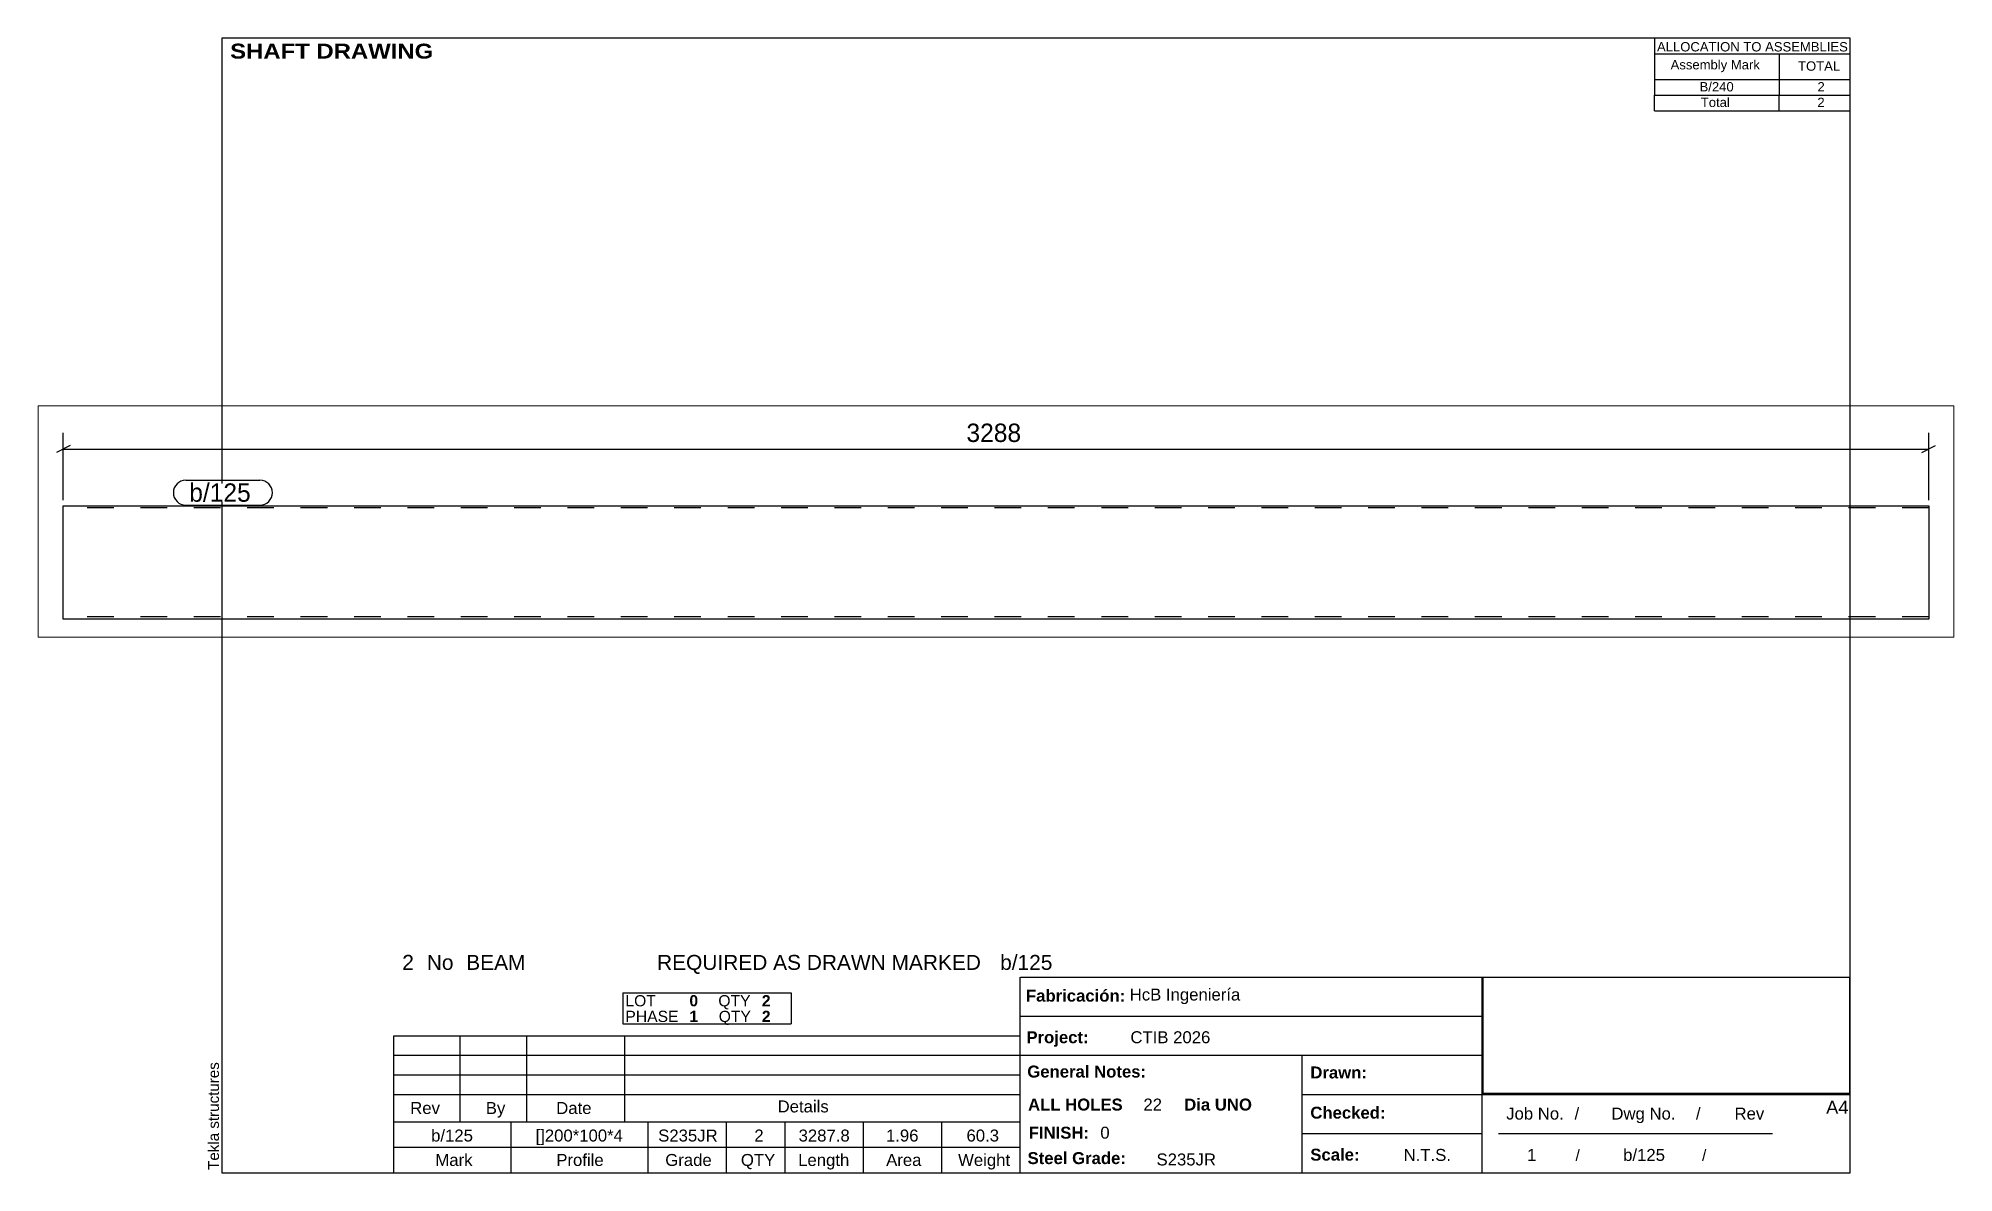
# Paper-space layout 'Layout1' of a CAD drawing. Header units: millimetres. Extents: x -27 to 310, y 5 to 205.
# The model-space entities are those that its viewports show. They can reach past a viewport. Long polylines and large blocks are cut down to what shows.
import ezdxf

# ---------------------------------------------------------------- set-up
doc = ezdxf.new("R2010")
doc.units = ezdxf.units.MM
doc.linetypes.add('DXK_LINE_DOT4', pattern=[0.9408, 0.4704, -0.4704])
doc.layers.add('Viewport layer', color=7, linetype='Continuous', plot=False)
doc.styles.add('Arial', font='ARIAL.TTF', dxfattribs={"height": 0.2})
doc.styles.add('Arial Black', font='ARIBLK.TTF', dxfattribs={"height": 0.2})
doc.styles.add('Arial Bold', font='ARIALBD.TTF', dxfattribs={"height": 0.2})
doc.styles.add('Comic Sans MS', font='COMIC.TTF', dxfattribs={"height": 0.2})

msp = doc.modelspace()

# ---------------------------------------------------------------- linework, layer by layer
at = {"color": 8, "linetype": 'Continuous'}
for p, q in [((56, 338), (32, 326)), ((44, 242), (44, 360.4)), ((3319.8, 326), (3343.8, 338)), ((3331.8, 242), (3331.8, 360.4)), ((44, 332), (3331.8, 332))]:
    msp.add_line(p, q, dxfattribs=at)
at = {"color": 7, "linetype": 'Continuous'}
for p, q in [((44, 32), (44, 232)), ((44, 232), (3331.8, 232)), ((3331.8, 232), (3331.8, 32)), ((3331.8, 32), (44, 32))]:
    msp.add_line(p, q, dxfattribs=at)
at = {"color": 7, "linetype": 'DXK_LINE_DOT4'}
for p, q in [((3331.8, 228), (44, 228)), ((3331.8, 36), (44, 36))]:
    msp.add_line(p, q, dxfattribs=at)

# ---------------------------------------------------------------- next in the draw order: wipeouts: each hides what was drawn before it
at = {"color": 0}
for points in [[(1746.4, 338), (1746.4, 382.8), (1629.4, 382.8), (1629.4, 338)], [(384.5, 239), (384.5, 271), (266, 271), (266, 239)]]:
    msp.add_wipeout(points, dxfattribs=at)

# ---------------------------------------------------------------- next in the draw order: texts
at = {"color": 3, "style": 'Comic Sans MS'}
msp.add_text('3288', height=32.38, dxfattribs=at).set_placement((1635.8, 344.4))

# ---------------------------------------------------------------- next in the draw order: wipeouts: each hides what was drawn before it
at = {"color": 0}
msp.add_wipeout([(384.5, 239), (384.5, 271), (266, 271), (266, 239)], dxfattribs=at)

# ---------------------------------------------------------------- next in the draw order: linework, layer by layer
at = {"color": 7, "linetype": 'Continuous'}
for p, q in [((260, 277), (390.5, 277)), ((260, 233), (390.5, 233))]:
    msp.add_line(p, q, dxfattribs=at)
for centre, start, end in [((260, 255), 90, 270), ((390.5, 255), 270, 90)]:
    msp.add_arc(centre, 22, start, end, dxfattribs=at)

# ---------------------------------------------------------------- next in the draw order: texts
at = {"color": 3, "style": 'Comic Sans MS'}
msp.add_text('b/125', height=32.38, dxfattribs=at).set_placement((266, 239))

psp = doc.layouts.get("Layout1")

# ---------------------------------------------------------------- linework, layer by layer
at = {"color": 5, "linetype": 'Continuous'}
for p, q in [((292, 205), (5, 205)), ((5, 205), (5, 5)), ((292, 5), (292, 205)), ((5, 5), (292, 5))]:
    psp.add_line(p, q, dxfattribs=at)
at = {"color": 7, "linetype": 'Continuous'}
for p, q in [((257.51, 205), (257.51, 197.75)), ((257.57, 202.24), (292, 202.24)), ((279.49, 202.24), (279.49, 197.75)), ((257.51, 197.75), (257.51, 195)), ((257.57, 197.75), (292, 197.75)), ((279.49, 197.75), (279.49, 195)), ((257.51, 192.23), (257.51, 194.99)), ((257.54, 194.99), (292, 194.99)), ((279.49, 192.23), (279.49, 194.99)), ((257.51, 192.23), (292, 192.23)), ((145.72, 5), (145.72, 39.5)), ((145.75, 39.5), (292, 39.5)), ((227.14, 5), (227.14, 39.5)), ((75.68, 36.74), (105.35, 36.74)), ((75.68, 36.74), (75.68, 33.98)), ((75.68, 33.98), (75.68, 31.22)), ((105.35, 36.74), (105.35, 33.98)), ((105.35, 33.98), (105.35, 31.22)), ((75.68, 31.22), (105.35, 31.22)), ((145.72, 32.6), (227.14, 32.6)), ((35.31, 13.97), (35.31, 29.15)), ((35.31, 29.15), (145.71, 29.15)), ((47.04, 13.97), (47.04, 29.15)), ((58.77, 13.97), (58.77, 29.15)), ((76.02, 13.97), (76.02, 29.15)), ((145.71, 13.97), (145.71, 29.15)), ((35.31, 25.7), (145.71, 25.7)), ((145.72, 25.7), (227.14, 25.7)), ((195.4, 5), (195.4, 25.7)), ((35.31, 22.25), (145.71, 22.25)), ((35.31, 18.8), (145.71, 18.8)), ((195.4, 18.8), (292, 18.8)), ((35.31, 13.96), (145.71, 13.97)), ((35.31, 9.49), (35.31, 13.96)), ((56.01, 9.49), (56.01, 13.97)), ((80.16, 9.49), (80.16, 13.97)), ((93.96, 9.49), (93.96, 13.97)), ((104.31, 9.49), (104.31, 13.97)), ((118.11, 9.49), (118.11, 13.97)), ((131.91, 9.49), (131.91, 13.97)), ((195.4, 11.9), (227.14, 11.9)), ((229.99, 11.92), (278.29, 11.92)), ((35.31, 9.48), (145.72, 9.49)), ((35.31, 5), (35.31, 9.48)), ((56.01, 5), (56.01, 9.48)), ((80.16, 5), (80.16, 9.48)), ((93.96, 5), (93.96, 9.48)), ((104.31, 5), (104.31, 9.48)), ((118.11, 5), (118.11, 9.48)), ((131.91, 5), (131.91, 9.48))]:
    psp.add_line(p, q, dxfattribs=at)
at = {"color": 2, "linetype": 'Continuous'}
for p, q in [((227.28, 39.46), (291.86, 39.46)), ((227.29, 19.02), (227.29, 39.46)), ((291.96, 19.03), (291.96, 39.47)), ((227.28, 19.03), (291.86, 19.03))]:
    psp.add_line(p, q, dxfattribs=at)

# ---------------------------------------------------------------- texts
at = {"color": 7}
for s, height, style, p in [(' SHAFT DRAWING', 2.6342, 'Arial Black', (5.3, 201.42)), ('ALLOCATION TO ASSEMBLIES', 1.6475, 'Arial', (257.95, 202.68)), ('Assembly Mark', 1.6475, 'Arial', (260.35, 199.52)), ('TOTAL', 1.648, 'Arial', (282.81, 199.28)), ('2', 2.64, 'Arial', (36.8, 40.76)), ('No', 2.636, 'Arial', (41.13, 40.76)), ('BEAM', 2.636, 'Arial', (48.08, 40.76)), ('REQUIRED AS DRAWN MARKED', 2.636, 'Arial', (81.71, 40.76)), ('b/125', 2.636, 'Arial', (142.18, 40.76)), ('b/125', 2.109, 'Arial', (41.89, 10.5)), ('[]200*100*4', 2.1088, 'Arial', (60.3, 10.5)), ('S235JR', 2.109, 'Arial', (81.91, 10.5)), ('2', 2.11, 'Arial', (98.86, 10.5)), ('3287.8', 2.109, 'Arial', (106.66, 10.5)), ('1.96', 2.109, 'Arial', (122.06, 10.5)), ('60.3', 2.109, 'Arial', (136.25, 10.5)), ('FINISH:', 2.107, 'Arial Bold', (147.22, 11)), ('0', 2.11, 'Arial', (159.84, 11))]:
    psp.add_text(s, height=height, dxfattribs=dict(at, style=style)).set_placement(p)
at = {"color": 7, "linetype": 'Continuous'}
for s, height, style, p in [('B/240', 1.648, 'Arial', (265.45, 195.63)), ('2', 1.65, 'Arial', (286.23, 195.63)), ('Total', 1.648, 'Arial', (265.67, 192.88)), ('2', 1.65, 'Arial', (286.21, 192.88)), ('Fabricación:', 2.1074, 'Arial Bold', (146.73, 35.16)), ('HcB Ingeniería', 2.1088, 'Arial', (165.02, 35.36)), ('LOT', 1.977, 'Arial', (76.13, 34.33)), ('0', 1.98, 'Arial Bold', (87.41, 34.33)), ('QTY', 1.977, 'Arial', (92.51, 34.33)), ('2', 1.98, 'Arial Bold', (100.18, 34.33)), ('PHASE', 1.977, 'Arial', (76.13, 31.57)), ('1', 1.98, 'Arial Bold', (87.41, 31.57)), ('QTY', 1.977, 'Arial', (92.58, 31.57)), ('2', 1.98, 'Arial Bold', (100.18, 31.57)), ('Project:', 2.107, 'Arial Bold', (146.81, 27.83)), ('CTIB 2026', 2.109, 'Arial', (165.14, 27.83)), ('General Notes:', 2.1074, 'Arial Bold', (146.96, 21.78)), ('Drawn:', 2.107, 'Arial Bold', (196.85, 21.62)), ('Rev', 2.109, 'Arial', (38.21, 15.35)), ('By', 2.109, 'Arial', (51.53, 15.35)), ('Date', 2.109, 'Arial', (63.94, 15.35)), ('Details', 2.109, 'Arial', (102.96, 15.63)), ('ALL HOLES', 2.107, 'Arial Bold', (147.1, 15.96)), ('22', 2.109, 'Arial', (167.43, 15.96)), ('Dia UNO', 2.107, 'Arial Bold', (174.62, 15.96)), ('A4', 2.307, 'Arial', (287.76, 15.38)), ('Checked:', 2.107, 'Arial Bold', (196.85, 14.53)), ('Job No.', 2.109, 'Arial', (231.37, 14.37)), ('/', 2.11, 'Arial', (243.42, 14.37)), ('Dwg No.', 2.109, 'Arial', (249.91, 14.37)), ('/', 2.11, 'Arial', (264.81, 14.37)), ('Rev', 2.109, 'Arial', (271.61, 14.37)), ('Mark', 2.109, 'Arial', (42.64, 6.19)), ('Profile', 2.109, 'Arial', (63.95, 6.19)), ('Grade', 2.109, 'Arial', (83.16, 6.19)), ('QTY', 2.109, 'Arial', (96.49, 6.19)), ('Length', 2.109, 'Arial', (106.58, 6.19)), ('Area', 2.109, 'Arial', (122.09, 6.19)), ('Weight', 2.109, 'Arial', (134.77, 6.19)), ('Steel Grade:', 2.1074, 'Arial Bold', (147.01, 6.52)), ('S235JR', 2.109, 'Arial', (169.74, 6.28)), ('Scale:', 2.107, 'Arial Bold', (196.85, 7.13)), ('N.T.S.', 2.109, 'Arial', (213.29, 7.08)), ('1', 2.11, 'Arial', (235.04, 7.08)), ('/', 1.98, 'Arial', (243.58, 7.08)), ('b/125', 2.109, 'Arial', (251.98, 7.08)), ('/', 1.98, 'Arial', (265.88, 7.08))]:
    psp.add_text(s, height=height, dxfattribs=dict(at, style=style)).set_placement(p)
at = {"color": 174, "linetype": 'Continuous', "style": 'Arial'}
psp.add_text('Tekla structures', height=1.9102, rotation=90, dxfattribs=at).set_placement((4.5, 5.5))

# ---------------------------------------------------------------- viewports
at = {"layer": 'Viewport layer', "view_target_point": (1687.9, 204.2)}
psp.add_viewport(center=(141.45, 119.81), size=(337.58, 40.84), view_center_point=(0, 0), view_height=408.4, dxfattribs=at)

doc.saveas('drawing.dxf')
